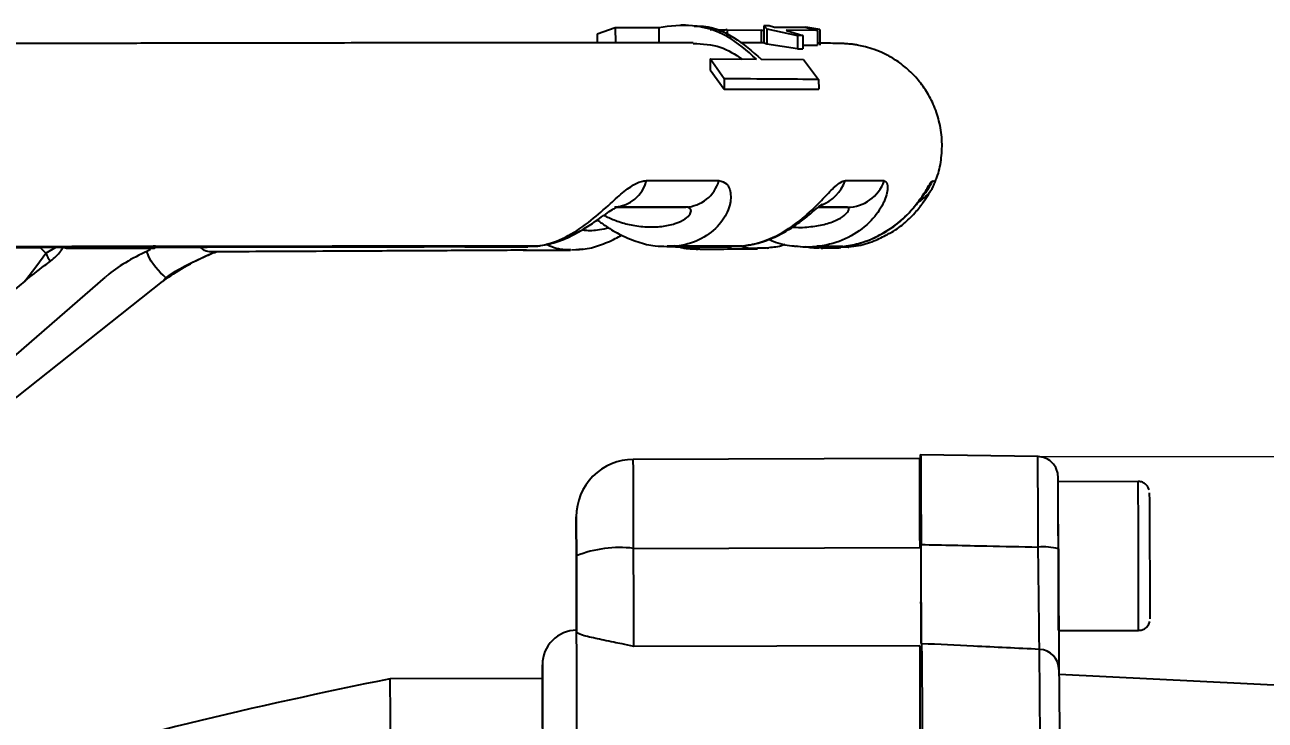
# Model space of a CAD drawing. Header units: millimetres. Extents: x 2301 to 4250, y 838 to 2217.
# Drawn here: x 3674.9 to 3783.2, y 2033.2 to 2093.9 of the extents above; entities that cross this region are included whole.
import ezdxf

# ---------------------------------------------------------------- set-up
doc = ezdxf.new("R2010")
doc.units = ezdxf.units.MM
doc.layers.add('标注', color=3, linetype='Continuous', lineweight=13)
doc.styles.add('SLDTEXTSTYLE1', font='txt.shx', dxfattribs={"width": 0.7, "bigfont": 'gbcbig.shx'})
doc.dimstyles.new('SLDDIMSTYLE12$0', dxfattribs={"dimtxt": 12, "dimasz": 10, "dimexe": 0, "dimexo": 0.0625, "dimgap": 0.875, "dimtad": 1, "dimdec": 1, "dimlfac": 1.8, "dimrnd": 1e-09, "dimzin": 12, "dimdsep": 46, "dimtxsty": 'SLDTEXTSTYLE1', "dimcen": 0.09, "dimdle": 8.16, "dimclrd": 3, "dimclre": 3, "dimadec": 0, "dimazin": 3, "dimtfac": 1, "dimtdec": 1, "dimtofl": 0, "dimtmove": 0, "dimatfit": 3, "dimfxl": 0, "dimfrac": 2, "dimtolj": 1, "dimlwd": 5, "dimlwe": 5, "dimarcsym": 0})

# ---------------------------------------------------------------- blocks, each defined once
blk = doc.blocks.new('*D60')
at = {"layer": 'Defpoints', "color": 0, "transparency": 16777216}
for p in [(3763.37, 2056.24), (3753.74, 1828.21), (3955.17, 1828.21)]:
    blk.add_point(p, dxfattribs=at)
at = {"layer": '标注', "color": 3, "lineweight": 5, "transparency": 16777216}
blk.add_line((3763.43, 2056.24), (3955.17, 2056.24), dxfattribs=at)
at = {"layer": '标注', "color": 3, "linetype": 'Continuous', "lineweight": 5, "transparency": 16777216}
for p, q in [((3955.17, 2046.24), (3955.17, 1838.21)), ((3753.81, 1828.21), (3955.17, 1828.21))]:
    blk.add_line(p, q, dxfattribs=at)
at = {"layer": '标注', "color": 3, "transparency": 16777216}
for points in [[(3953.51, 2046.24), (3956.84, 2046.24), (3955.17, 2056.24)], [(3953.51, 1838.21), (3956.84, 1838.21), (3955.17, 1828.21)]]:
    blk.add_solid(points, dxfattribs=at)
at = {"layer": '标注', "color": 0, "transparency": 16777216, "insert": (3949.3, 1942.22), "char_height": 10, "attachment_point": 5, "rotation": 90, "style": 'SLDTEXTSTYLE1'}
blk.add_mtext('\\A1;230', dxfattribs=at)

msp = doc.modelspace()

# ---------------------------------------------------------------- linework, layer by layer
at = {"color": 7, "linetype": 'Continuous', "lineweight": 25}
for p, q in [((3726.456, 2093.681), (3724.86, 2093.111)), ((3724.86, 2093.111), (3724.862, 2092.364)), ((3730.262, 2093.682), (3726.456, 2093.681)), ((3726.456, 2093.681), (3726.461, 2092.364)), ((3730.262, 2093.682), (3730.266, 2092.363)), ((3734.756, 2093.503), (3736.215, 2093.516)), ((3736.215, 2093.516), (3735.458, 2093.269)), ((3736.215, 2093.516), (3736.216, 2093.016)), ((3739.202, 2093.473), (3736.215, 2093.452)), ((3739.202, 2093.473), (3739.206, 2092.351)), ((3739.427, 2093.396), (3739.202, 2093.473)), ((3739.425, 2093.846), (3739.683, 2093.573)), ((3739.887, 2093.844), (3739.425, 2093.846)), ((3739.425, 2093.846), (3739.43, 2092.348)), ((3739.683, 2093.573), (3742.378, 2093.002)), ((3739.683, 2093.573), (3739.687, 2092.246)), ((3740.356, 2093.705), (3739.887, 2093.844)), ((3743.126, 2093.69), (3740.356, 2093.705)), ((3744.131, 2093.442), (3741.379, 2093.46)), ((3741.379, 2093.46), (3741.412, 2093.45)), ((3741.412, 2093.45), (3742.844, 2093)), ((3742.844, 2093), (3742.378, 2093.002)), ((3742.378, 2093.002), (3742.382, 2091.832)), ((3742.844, 2093), (3742.847, 2091.831)), ((3744.326, 2093.536), (3743.107, 2093.732)), ((3743.126, 2093.69), (3744.131, 2093.442)), ((3744.131, 2093.442), (3744.135, 2092.16)), ((3744.326, 2093.536), (3744.33, 2092.172)), ((3739.687, 2092.246), (3739.458, 2092.337)), ((3742.382, 2091.832), (3739.687, 2092.246)), ((3742.846, 2092.166), (3744.135, 2092.16)), ((3735.975, 2089.218), (3734.73, 2090.953)), ((3734.73, 2090.953), (3738.791, 2090.935)), ((3734.73, 2090.953), (3734.733, 2089.998)), ((3739.195, 2090.933), (3742.907, 2090.914)), ((3742.382, 2091.832), (3742.847, 2091.831)), ((3742.907, 2090.914), (3744.223, 2089.162)), ((3734.733, 2089.998), (3735.978, 2088.329)), ((3735.975, 2089.218), (3735.978, 2088.329)), ((3744.223, 2089.162), (3744.225, 2088.32)), ((3726.619, 2077.997), (3732.607, 2078.021)), ((3744.161, 2077.989), (3746.731, 2077.999)), ((3676.707, 2073.987), (3676.139, 2074.542)), ((3676.707, 2073.987), (3677.629, 2074.537)), ((3678.612, 2074.418), (3678.624, 2074.536)), ((3686.057, 2074.597), (3679.469, 2074.585)), ((3679.469, 2074.585), (3679.48, 2074.46)), ((3685.845, 2074.477), (3686.057, 2074.597)), ((3686.397, 2074.553), (3686.191, 2074.435)), ((3719.272, 2074.602), (3719.544, 2074.604)), ((3719.544, 2074.604), (3719.871, 2074.641)), ((3719.871, 2074.641), (3719.626, 2074.614)), ((3731.796, 2074.608), (3730.995, 2074.602)), ((3731.647, 2074.642), (3731.796, 2074.608)), ((3731.873, 2074.617), (3731.647, 2074.642)), ((3731.796, 2074.608), (3737.471, 2074.603)), ((3737.552, 2074.612), (3731.873, 2074.617)), ((3737.471, 2074.603), (3737.678, 2074.635)), ((3739.719, 2074.465), (3740.036, 2074.505)), ((3743.03, 2074.574), (3743.343, 2074.539)), ((3744.058, 2074.614), (3744.092, 2074.583)), ((3744.17, 2074.592), (3744.058, 2074.614)), ((3746.778, 2074.522), (3746.16, 2074.517)), ((3746.244, 2074.564), (3746.274, 2074.574)), ((3746.854, 2074.553), (3746.778, 2074.522)), ((3746.796, 2074.529), (3746.857, 2074.53)), ((3746.857, 2074.53), (3746.854, 2074.553)), ((3678.612, 2074.418), (3686.191, 2074.435)), ((3679.48, 2074.46), (3685.845, 2074.477)), ((3691.415, 2074.019), (3691.626, 2074.137)), ((3691.473, 2074.11), (3691.415, 2074.019)), ((3722.615, 2074.295), (3723.374, 2074.336)), ((3723.013, 2074.316), (3723.338, 2074.318)), ((3723.565, 2074.347), (3723.254, 2074.308)), ((3723.338, 2074.318), (3723.565, 2074.347)), ((3739.668, 2074.428), (3738.88, 2074.423)), ((3739.858, 2074.461), (3739.668, 2074.428)), ((3739.75, 2074.437), (3739.858, 2074.461)), ((3659.901, 2052.832), (3681.906, 2071.909)), ((3662.994, 2052.588), (3686.901, 2071.517)), ((3682.184, 2072.153), (3681.906, 2071.909)), ((3686.901, 2071.517), (3687.174, 2071.853)), ((3686.902, 2071.517), (3687.199, 2071.756)), ((3763.367, 2056.238), (3753.135, 2056.385)), ((3753.026, 2056.062), (3728.026, 2055.984)), ((3772.142, 2054.054), (3765.142, 2054.032)), ((3773.095, 2053.339), (3773.021, 2053.536)), ((3753.153, 2051.494), (3753.041, 2051.494)), ((3728.051, 2048.219), (3753.051, 2048.298)), ((3753.066, 2043.494), (3753.178, 2043.494)), ((3765.183, 2041.032), (3772.183, 2041.054)), ((3753.078, 2039.719), (3728.078, 2039.64)), ((3753.187, 2039.589), (3753.082, 2039.621)), ((3720.086, 2036.863), (3706.792, 2036.822)), ((3916.474, 2029.744), (3765.228, 2037.193))]:
    msp.add_line(p, q, dxfattribs=at)
at = {"color": 7, "linetype": 'Continuous', "lineweight": 25, "flags": 128}
for points in [[(3729.177, 2080.326), (3730.015, 2080.326), (3730.839, 2080.327), (3731.65, 2080.327), (3732.449, 2080.327), (3733.234, 2080.327), (3734.006, 2080.327), (3734.764, 2080.327), (3735.51, 2080.327)], [(3732.607, 2078.021), (3731.878, 2078.022), (3731.136, 2078.022), (3730.381, 2078.022), (3729.613, 2078.022), (3728.833, 2078.022), (3728.039, 2078.022), (3727.233, 2078.021), (3726.414, 2078.021)], [(3674.855, 2071.551), (3675.892, 2072.915), (3676.707, 2073.987)], [(3753.137, 2051.494), (3753.135, 2052.037), (3753.133, 2053.512), (3753.131, 2054.729), (3753.131, 2055.637), (3753.132, 2056.197), (3753.135, 2056.385), (3753.139, 2056.192), (3753.144, 2055.628), (3753.149, 2054.716), (3753.155, 2053.495), (3753.162, 2052.017), (3753.168, 2050.346), (3753.175, 2048.554)], [(3728.051, 2048.219), (3728.045, 2050.004), (3728.04, 2051.665), (3728.035, 2053.131), (3728.031, 2054.341), (3728.029, 2055.243), (3728.027, 2055.798), (3728.026, 2055.984)], [(3765.167, 2043.532), (3765.169, 2043.086), (3765.174, 2042.113), (3765.178, 2041.431), (3765.182, 2041.078), (3765.184, 2041.074), (3765.186, 2041.417), (3765.186, 2042.09), (3765.185, 2043.057), (3765.183, 2044.264), (3765.179, 2045.648), (3765.175, 2047.134), (3765.17, 2048.641), (3765.165, 2050.088), (3765.16, 2051.397), (3765.154, 2052.498), (3765.15, 2053.331), (3765.148, 2053.592)], [(3753.176, 2043.244), (3753.178, 2043.431), (3753.178, 2043.98), (3753.177, 2044.84), (3753.175, 2045.936), (3753.171, 2047.171), (3753.167, 2048.435), (3753.163, 2049.614), (3753.158, 2050.606), (3753.154, 2051.321), (3753.151, 2051.696), (3753.149, 2051.698), (3753.148, 2051.494)], [(3728.078, 2039.64), (3728.077, 2040.034), (3728.075, 2040.666), (3728.072, 2041.521), (3728.068, 2042.577), (3728.065, 2043.808), (3728.06, 2045.182), (3728.056, 2046.665), (3728.051, 2048.219)], [(3753.173, 2043.494), (3753.174, 2043.435), (3753.176, 2043.244)], [(3723.074, 2040.87), (3723.074, 2040.959), (3723.073, 2041.022), (3723.073, 2041.058), (3723.073, 2041.068)], [(3723.101, 2032.326), (3723.094, 2034.603), (3723.087, 2036.547), (3723.082, 2038.151), (3723.078, 2039.409), (3723.076, 2040.316), (3723.074, 2040.87)], [(3753.216, 2039.892), (3753.23, 2038.66), (3753.245, 2037.067), (3753.261, 2035.12), (3753.278, 2032.826), (3753.296, 2030.193), (3753.314, 2027.231), (3753.333, 2023.951), (3753.353, 2020.367), (3753.373, 2016.49), (3753.394, 2012.336), (3753.415, 2007.92), (3753.436, 2003.259), (3753.457, 1998.37), (3753.479, 1993.271), (3753.501, 1987.983), (3753.522, 1982.523), (3753.544, 1976.914), (3753.565, 1971.176), (3753.586, 1965.33), (3753.607, 1959.399)], [(3763.901, 1959.31), (3763.88, 1965.212), (3763.859, 1971.029), (3763.838, 1976.74), (3763.816, 1982.321), (3763.795, 1987.754), (3763.773, 1993.017), (3763.752, 1998.09), (3763.73, 2002.955), (3763.709, 2007.593), (3763.688, 2011.987), (3763.668, 2016.12), (3763.648, 2019.978), (3763.628, 2023.544), (3763.609, 2026.807), (3763.591, 2029.753), (3763.573, 2032.372), (3763.557, 2034.654), (3763.541, 2036.591), (3763.526, 2038.174), (3763.512, 2039.398)], [(3706.809, 2031.557), (3706.803, 2033.295), (3706.799, 2034.691), (3706.795, 2035.741), (3706.793, 2036.438), (3706.792, 2036.783), (3706.792, 2036.822)], [(3720.1, 2032.528), (3720.095, 2034.09), (3720.091, 2035.308), (3720.089, 2036.178), (3720.087, 2036.697), (3720.086, 2036.863)], [(3765.222, 2037.633), (3765.236, 2036.431), (3765.251, 2034.877), (3765.267, 2032.976), (3765.283, 2030.736), (3765.3, 2028.165), (3765.318, 2025.272), (3765.337, 2022.069), (3765.356, 2018.568), (3765.376, 2014.781), (3765.396, 2010.723), (3765.416, 2006.409), (3765.437, 2001.856), (3765.458, 1997.08), (3765.479, 1992.099), (3765.501, 1986.933), (3765.522, 1981.6), (3765.543, 1976.12), (3765.564, 1970.514), (3765.584, 1964.803), (3765.605, 1959.009)]]:
    msp.add_lwpolyline(points, dxfattribs=at)
at = {"color": 7, "linetype": 'Continuous', "lineweight": 25}
for centre, radius, start, end in [((3726.222, 2081.06), 3.045, 273.61426, 346.05263), ((3732.463, 2081.183), 3.165, 272.60164, 344.30287), ((3743.258, 2081.447), 3.463, 290.28626, 340.90491), ((3742.442, 310.962), 1769.357, 89.756818, 89.867599), ((3746.689, 2081.46), 3.462, 270.69377, 340.47257), ((3750.796, 2081.52), 3.562, 318.96421, 339.37274), ((3754.202, 2078.899), 1.369, 80.42439, 93.03813), ((3739.796, 455.74), 1622.274, 89.75509, 89.842169), ((3678.672, 2074.673), 2.081, 199.23424, 221.42629), ((3685.563, 2071.391), 1.676, 12.57601, 16.01971), ((2816.908, 2047.523), 946.499, 0.048893, 0.527554), ((3728.042, 2050.984), 5, 90.18036, 180.18036), ((2389.079, 2043.208), 1383.105, 359.910754, 0.449286), ((1657.172, 2041.894), 2108.01, 0.170586, 0.315836), ((2480.882, 2043.493), 1292.299, 359.936319, 0.424018), ((2894.068, 2044.795), 871.108, 359.916926, 0.443114), ((3726.853, 2037.936), 10.353, 83.35892, 111.53776), ((3763.856, 2043.479), 4.873, 74.3176, 95.28582), ((3723.083, 2038.068), 3, 90.18036, 180.18036), ((3763.438, 2037.616), 1.784, 0.56874, 87.64469), ((3787.883, 1628.042), 416.745, 101.22027, 111.15509)]:
    msp.add_arc(centre, radius, start, end, dxfattribs=at)
for points, knots in [([(3738.791, 2090.935), (3737.974, 2091.663), (3736.34, 2093.117), (3733.271, 2094.068), (3731.245, 2093.808), (3730.262, 2093.682)], [0, 0, 0, 0, 0.3398767, 0.6797801, 1, 1, 1, 1]), ([(3732.598, 2093.909), (3732.519, 2093.909), (3732.402, 2093.909), (3732.265, 2093.909), (3732.22, 2093.909)], [0, 0, 0, 0, 0.6751357, 1, 1, 1, 1]), ([(3733.352, 2093.807), (3733.495, 2093.817), (3734.686, 2093.895), (3736.844, 2092.996), (3738.427, 2091.607), (3739.195, 2090.933)], [0, 0, 0, 0, 0.0656886, 0.5467379, 1, 1, 1, 1]), ([(3733.27, 2092.361), (3732.639, 2092.361), (3731.077, 2092.363), (3728.26, 2092.364), (3724.869, 2092.364), (3721.2, 2092.363), (3717.273, 2092.361), (3713.094, 2092.358), (3708.673, 2092.353), (3704.019, 2092.348), (3699.143, 2092.341), (3694.055, 2092.334), (3688.766, 2092.325), (3683.289, 2092.315), (3677.635, 2092.304), (3671.817, 2092.292), (3665.847, 2092.279), (3659.739, 2092.265), (3653.506, 2092.25), (3647.163, 2092.234), (3640.723, 2092.217), (3634.2, 2092.2), (3627.609, 2092.182), (3620.964, 2092.162), (3614.28, 2092.143), (3607.572, 2092.122), (3600.855, 2092.101), (3594.144, 2092.08), (3587.453, 2092.057), (3580.797, 2092.035), (3574.191, 2092.012), (3567.649, 2091.988), (3561.187, 2091.964), (3554.818, 2091.94), (3548.556, 2091.916), (3542.415, 2091.892), (3536.41, 2091.867), (3530.552, 2091.842), (3524.856, 2091.818), (3519.333, 2091.793), (3513.996, 2091.769), (3508.857, 2091.744), (3503.926, 2091.72), (3499.216, 2091.696), (3494.735, 2091.673), (3490.495, 2091.65), (3486.504, 2091.627), (3482.772, 2091.605), (3479.305, 2091.583), (3476.113, 2091.562), (3473.201, 2091.541), (3470.575, 2091.521), (3468.242, 2091.502), (3466.205, 2091.484), (3464.468, 2091.466), (3463.03, 2091.449), (3461.893, 2091.432), (3461.02, 2091.415), (3460.587, 2091.404), (3460.164, 2091.382), (3459.828, 2091.355), (3459.408, 2091.304), (3458.89, 2091.216), (3458.176, 2091.044), (3457.291, 2090.74), (3456.285, 2090.257), (3455.236, 2089.566), (3454.215, 2088.654), (3453.29, 2087.514), (3452.539, 2086.177), (3452.019, 2084.697), (3451.758, 2083.085), (3451.799, 2081.439), (3452.141, 2079.856), (3452.714, 2078.451), (3453.462, 2077.237), (3454.334, 2076.217), (3455.279, 2075.39), (3456.25, 2074.751), (3457.191, 2074.288), (3458.037, 2073.982), (3458.743, 2073.799), (3459.271, 2073.7), (3459.567, 2073.659), (3459.664, 2073.649), (3459.683, 2073.647)], [0, 0, 0, 0, 0.0110684, 0.0273711, 0.0436679, 0.0599607, 0.0762506, 0.0925385, 0.1088249, 0.12511, 0.1413943, 0.1576779, 0.1739609, 0.1902435, 0.2065257, 0.2228075, 0.2390892, 0.2553706, 0.2716519, 0.287933, 0.304214, 0.320495, 0.3367758, 0.3530566, 0.3693373, 0.3856181, 0.4018988, 0.4181795, 0.4344602, 0.4507409, 0.4670217, 0.4833025, 0.4995834, 0.5158643, 0.5321454, 0.5484266, 0.5647079, 0.5809894, 0.5972711, 0.613553, 0.6298353, 0.6461179, 0.662401, 0.6786847, 0.694969, 0.7112543, 0.7275406, 0.7438285, 0.7601184, 0.7764109, 0.7927073, 0.8090091, 0.8253193, 0.8416426, 0.8579882, 0.874375, 0.8908477, 0.9075372, 0.9250134, 0.9304388, 0.9336287, 0.9354293, 0.9371416, 0.9389823, 0.9413668, 0.9441481, 0.9471667, 0.9505105, 0.9540906, 0.9578127, 0.9616135, 0.9654544, 0.9696284, 0.9735231, 0.9771757, 0.9806185, 0.9838633, 0.9869091, 0.9897422, 0.9923293, 0.9945963, 0.9964557, 0.998026, 0.9996193, 1, 1, 1, 1]), ([(3733.264, 2092.306), (3734.071, 2092.272), (3735.604, 2092.209), (3736.918, 2091.348), (3737.54, 2090.941)], [0, 0, 0, 0, 0.52676, 1, 1, 1, 1]), ([(3739.459, 2092.35), (3739.308, 2092.35), (3738.701, 2092.352), (3737.952, 2092.354), (3737.388, 2092.355)], [0, 0, 0, 0, 0.2477954, 1, 1, 1, 1]), ([(3746.772, 2092.268), (3746.65, 2092.276), (3746.404, 2092.293), (3746.153, 2092.3), (3745.75, 2092.311), (3745.138, 2092.32), (3744.452, 2092.326), (3744.134, 2092.328)], [0, 0, 0, 0, 0.095523, 0.192934, 0.3993126, 0.7212411, 1, 1, 1, 1]), ([(3754.394, 2080.228), (3754.449, 2080.35), (3754.72, 2080.952), (3754.948, 2082.134), (3755.049, 2083.741), (3754.836, 2085.335), (3754.361, 2086.821), (3753.685, 2088.123), (3752.863, 2089.23), (3751.945, 2090.143), (3750.979, 2090.866), (3750.017, 2091.406), (3749.12, 2091.78), (3748.348, 2092.013), (3747.736, 2092.145), (3747.286, 2092.216), (3746.971, 2092.251), (3746.84, 2092.262), (3746.772, 2092.268)], [0, 0, 0, 0, 0.0224033, 0.1107529, 0.1996642, 0.2922655, 0.3789402, 0.4605091, 0.5374297, 0.6098026, 0.6774495, 0.7398445, 0.7957765, 0.8429996, 0.8814778, 0.9170424, 0.9568281, 1, 1, 1, 1]), ([(3744.223, 2089.162), (3743.005, 2089.171), (3740.565, 2089.189), (3737.507, 2089.209), (3735.975, 2089.218)], [0, 0, 0, 0, 0.4988716, 1, 1, 1, 1]), ([(3735.978, 2088.329), (3737.326, 2088.329), (3740.027, 2088.327), (3742.631, 2088.323), (3743.952, 2088.321), (3744.225, 2088.32)], [0, 0, 0, 0, 0.4414628, 0.8844871, 1, 1, 1, 1]), ([(3719.626, 2074.614), (3719.847, 2074.649), (3720.748, 2074.795), (3722.366, 2075.44), (3724.301, 2076.767), (3725.914, 2078.221), (3727.04, 2079.244), (3727.942, 2079.921), (3728.609, 2080.275), (3729.033, 2080.313), (3729.177, 2080.326)], [0, 0, 0, 0, 0.0622967, 0.2544254, 0.4482378, 0.6229599, 0.7582503, 0.8249276, 0.9404672, 1, 1, 1, 1]), ([(3735.51, 2080.327), (3735.755, 2080.27), (3736.09, 2080.192), (3736.488, 2079.606), (3736.587, 2078.974), (3736.423, 2077.938), (3735.906, 2076.767), (3734.504, 2075.441), (3733.012, 2074.799), (3732.093, 2074.652), (3731.873, 2074.617)], [0, 0, 0, 0, 0.1281763, 0.1753176, 0.3410351, 0.3773525, 0.5525415, 0.7468717, 0.9395136, 1, 1, 1, 1]), ([(3737.552, 2074.612), (3737.79, 2074.647), (3738.798, 2074.794), (3740.569, 2075.434), (3742.588, 2076.76), (3744.119, 2078.213), (3745.06, 2079.235), (3745.739, 2079.911), (3746.193, 2080.264), (3746.445, 2080.302), (3746.53, 2080.314)], [0, 0, 0, 0, 0.0596207, 0.2522975, 0.446663, 0.6218836, 0.7575601, 0.8244278, 0.9402973, 1, 1, 1, 1]), ([(3749.952, 2080.303), (3750.062, 2080.246), (3750.213, 2080.167), (3750.269, 2079.58), (3750.137, 2078.948), (3749.667, 2077.911), (3748.857, 2076.739), (3747.127, 2075.412), (3745.424, 2074.773), (3744.407, 2074.626), (3744.17, 2074.592)], [0, 0, 0, 0, 0.128421, 0.1756524, 0.3416863, 0.3780729, 0.5535965, 0.748298, 0.9413079, 1, 1, 1, 1]), ([(3746.323, 2074.573), (3746.567, 2074.607), (3747.618, 2074.754), (3749.427, 2075.391), (3751.391, 2076.717), (3752.734, 2078.169), (3753.426, 2079.19), (3753.837, 2079.864), (3754.046, 2080.216), (3754.109, 2080.253), (3754.13, 2080.266)], [0, 0, 0, 0, 0.0583818, 0.2513124, 0.4459339, 0.6213853, 0.7572406, 0.8241965, 0.9402186, 1, 1, 1, 1]), ([(3752.936, 2078.473), (3753.008, 2078.512), (3753.296, 2078.667), (3753.763, 2079.115), (3754.204, 2079.67), (3754.343, 2080.093), (3754.389, 2080.233)], [0, 0, 0, 0, 0.1098117, 0.4367008, 0.8138713, 1, 1, 1, 1]), ([(3749.923, 2075.808), (3750.119, 2075.914), (3750.743, 2076.253), (3751.603, 2076.977), (3752.457, 2077.847), (3753.019, 2078.563), (3753.346, 2079.026), (3753.476, 2079.211), (3753.465, 2079.197), (3753.462, 2079.193)], [0, 0, 0, 0, 0.1031835, 0.327259, 0.5349571, 0.7272753, 0.8633776, 0.9681747, 1, 1, 1, 1]), ([(3750.369, 2075.714), (3750.453, 2075.755), (3750.977, 2076.014), (3751.793, 2076.672), (3752.735, 2077.591), (3753.407, 2078.459), (3753.81, 2079.101), (3753.929, 2079.317), (3753.962, 2079.377)], [0, 0, 0, 0, 0.0444842, 0.2809703, 0.513973, 0.7245857, 0.9224641, 1, 1, 1, 1]), ([(3719.765, 2074.631), (3720.204, 2074.705), (3721.114, 2074.86), (3722.446, 2075.395), (3723.712, 2076.092), (3724.771, 2076.809), (3725.608, 2077.411), (3726.179, 2077.795), (3726.547, 2078.009), (3726.673, 2078.052), (3726.643, 2078.045), (3726.637, 2078.044)], [0, 0, 0, 0, 0.1546631, 0.3201764, 0.4853736, 0.6359501, 0.7419072, 0.8393548, 0.9077958, 0.9795367, 1, 1, 1, 1]), ([(3725.461, 2077.302), (3725.524, 2077.27), (3725.88, 2077.088), (3726.701, 2076.746), (3727.888, 2076.417), (3729.204, 2076.257), (3730.502, 2076.299), (3731.66, 2076.535), (3732.547, 2076.924), (3733.034, 2077.386), (3733.094, 2077.706), (3732.987, 2077.925), (3732.815, 2078.014), (3732.64, 2078.02), (3732.607, 2078.021)], [0, 0, 0, 0, 0.0193919, 0.1098729, 0.2227186, 0.3520096, 0.4829803, 0.6051243, 0.717075, 0.8072624, 0.8781643, 0.9075764, 0.9824053, 1, 1, 1, 1]), ([(3737.596, 2074.63), (3738.046, 2074.697), (3739.001, 2074.84), (3740.394, 2075.37), (3741.709, 2076.081), (3742.815, 2076.865), (3743.674, 2077.575), (3744.206, 2078.034), (3744.501, 2078.265), (3744.515, 2078.274), (3744.521, 2078.278)], [0, 0, 0, 0, 0.1518535, 0.3217939, 0.4888299, 0.6436787, 0.7766944, 0.8856962, 0.9561426, 1, 1, 1, 1]), ([(3741.95, 2076.283), (3741.993, 2076.277), (3742.531, 2076.212), (3743.524, 2076.288), (3744.843, 2076.506), (3745.908, 2076.899), (3746.596, 2077.361), (3746.829, 2077.681), (3746.889, 2077.901), (3746.837, 2077.991), (3746.748, 2077.997), (3746.731, 2077.999)], [0, 0, 0, 0, 0.0173765, 0.2159827, 0.4012039, 0.5709679, 0.7077298, 0.8152466, 0.8598474, 0.9733192, 1, 1, 1, 1]), ([(3724.877, 2076.89), (3725.133, 2076.704), (3725.777, 2076.239), (3726.973, 2075.536), (3728.407, 2074.945), (3729.773, 2074.605), (3730.614, 2074.595), (3730.957, 2074.591)], [0, 0, 0, 0, 0.1454076, 0.3649113, 0.6112803, 0.8414821, 1, 1, 1, 1]), ([(3723.565, 2076.039), (3723.635, 2076.028), (3724.103, 2075.954), (3724.888, 2075.997), (3725.612, 2076.149), (3725.887, 2076.206)], [0, 0, 0, 0, 0.0979895, 0.6563286, 1, 1, 1, 1]), ([(3746.323, 2074.589), (3746.785, 2074.658), (3747.768, 2074.804), (3748.991, 2075.247), (3749.677, 2075.66), (3749.923, 2075.808)], [0, 0, 0, 0, 0.36357638, 0.7722098, 1, 1, 1, 1]), ([(3746.853, 2074.566), (3747.141, 2074.593), (3747.959, 2074.671), (3749.166, 2075.058), (3749.997, 2075.511), (3750.369, 2075.714)], [0, 0, 0, 0, 0.23062256, 0.65492981, 1, 1, 1, 1]), ([(3665.716, 2074.48), (3667.838, 2074.485), (3672.086, 2074.495), (3676.165, 2074.503), (3678.207, 2074.508)], [0, 0, 0, 0, 0.499379, 1, 1, 1, 1]), ([(3678.224, 2074.508), (3676.186, 2074.504), (3672.104, 2074.495), (3667.852, 2074.486), (3665.724, 2074.481)], [0, 0, 0, 0, 0.4993771, 1, 1, 1, 1]), ([(3678.759, 2074.548), (3676.644, 2074.543), (3672.408, 2074.533), (3667.989, 2074.523), (3665.777, 2074.517)], [0, 0, 0, 0, 0.4993344, 1, 1, 1, 1]), ([(3665.791, 2074.506), (3667.972, 2074.511), (3672.338, 2074.522), (3676.527, 2074.531), (3678.624, 2074.536)], [0, 0, 0, 0, 0.4993488, 1, 1, 1, 1]), ([(3677.112, 2073.296), (3677.442, 2073.588), (3677.907, 2074), (3678.14, 2074.394), (3678.207, 2074.508)], [0, 0, 0, 0, 0.7104184, 1, 1, 1, 1]), ([(3678.624, 2074.536), (3678.535, 2074.529), (3678.392, 2074.517), (3678.271, 2074.511), (3678.224, 2074.508)], [0, 0, 0, 0, 0.6152189, 1, 1, 1, 1]), ([(3678.224, 2074.508), (3678.351, 2074.476), (3678.478, 2074.443), (3678.611, 2074.418), (3678.612, 2074.418)], [0, 0, 0, 0, 0.9958126, 1, 1, 1, 1]), ([(3679.469, 2074.585), (3679.389, 2074.584), (3679.228, 2074.582), (3678.973, 2074.565), (3678.823, 2074.553), (3678.759, 2074.548)], [0, 0, 0, 0, 0.3631012, 0.7286878, 1, 1, 1, 1]), ([(3678.759, 2074.548), (3678.858, 2074.526), (3679.108, 2074.472), (3679.34, 2074.464), (3679.48, 2074.46)], [0, 0, 0, 0, 0.3958954, 1, 1, 1, 1]), ([(3685.845, 2074.477), (3685.963, 2074.482), (3686.168, 2074.49), (3686.33, 2074.542), (3686.4, 2074.564)], [0, 0, 0, 0, 0.5731343, 1, 1, 1, 1]), ([(3686.4, 2074.564), (3686.398, 2074.565), (3686.39, 2074.573), (3686.336, 2074.587), (3686.205, 2074.597), (3686.098, 2074.597), (3686.057, 2074.597)], [0, 0, 0, 0, 0.0879745, 0.4367096, 0.7861811, 1, 1, 1, 1]), ([(3686.26, 2074.524), (3687.332, 2074.526), (3690.813, 2074.533), (3696.489, 2074.543), (3703.073, 2074.553), (3708.802, 2074.561), (3712.132, 2074.565), (3713.568, 2074.566)], [0, 0, 0, 0, 0.1060467, 0.3446078, 0.5841048, 0.8206023, 1, 1, 1, 1]), ([(3713.501, 2074.566), (3712.159, 2074.565), (3708.989, 2074.561), (3703.516, 2074.554), (3697.166, 2074.544), (3691.365, 2074.534), (3687.647, 2074.527), (3686.268, 2074.525)], [0, 0, 0, 0, 0.1682541, 0.3975565, 0.6302285, 0.8629006, 1, 1, 1, 1]), ([(3686.397, 2074.553), (3688.492, 2074.557), (3692.689, 2074.565), (3699.697, 2074.578), (3707.305, 2074.59), (3714.208, 2074.599), (3718.073, 2074.602), (3719.544, 2074.604)], [0, 0, 0, 0, 0.1665134, 0.3335205, 0.5873875, 0.8430166, 1, 1, 1, 1]), ([(3719.626, 2074.614), (3716.79, 2074.611), (3711.092, 2074.606), (3702.288, 2074.593), (3694.016, 2074.579), (3688.942, 2074.569), (3686.4, 2074.564)], [0, 0, 0, 0, 0.2970422, 0.5969281, 0.7980268, 1, 1, 1, 1]), ([(3691.459, 2074.109), (3691.042, 2074.093), (3690.6, 2074.075), (3690.236, 2074.508), (3690.216, 2074.532)], [0, 0, 0, 0, 0.9445287, 1, 1, 1, 1]), ([(3713.303, 2074.558), (3714.486, 2074.559), (3716.401, 2074.561), (3718.147, 2074.561), (3718.814, 2074.562)], [0, 0, 0, 0, 0.6180929, 1, 1, 1, 1]), ([(3719.272, 2074.602), (3719.402, 2074.594), (3719.553, 2074.585), (3719.701, 2074.617), (3719.721, 2074.622)], [0, 0, 0, 0, 0.8672427, 1, 1, 1, 1]), ([(3722.55, 2074.306), (3722.324, 2074.296), (3721.539, 2074.263), (3720.856, 2074.551), (3720.37, 2074.756)], [0, 0, 0, 0, 0.2881067, 1, 1, 1, 1]), ([(3723.449, 2074.34), (3723.514, 2074.343), (3724.063, 2074.367), (3725.082, 2074.676), (3726.204, 2075.102), (3726.816, 2075.466), (3726.995, 2075.572)], [0, 0, 0, 0, 0.0523402, 0.4483993, 0.8389377, 1, 1, 1, 1]), ([(3730.996, 2074.563), (3731.958, 2074.562), (3733.887, 2074.56), (3735.716, 2074.558), (3736.532, 2074.556), (3736.593, 2074.556)], [0, 0, 0, 0, 0.47930773, 0.96076317, 1, 1, 1, 1]), ([(3731.989, 2074.562), (3732.088, 2074.533), (3732.646, 2074.372), (3733.219, 2074.36), (3733.69, 2074.35)], [0, 0, 0, 0, 0.178972, 1, 1, 1, 1]), ([(3732.324, 2074.562), (3732.572, 2074.485), (3733.077, 2074.328), (3733.574, 2074.363), (3733.828, 2074.382)], [0, 0, 0, 0, 0.4902569, 1, 1, 1, 1]), ([(3737.327, 2074.594), (3737.353, 2074.593), (3737.424, 2074.591), (3737.495, 2074.608), (3737.54, 2074.619)], [0, 0, 0, 0, 0.36429344, 1, 1, 1, 1]), ([(3738.88, 2074.423), (3738.604, 2074.403), (3738.079, 2074.366), (3737.599, 2074.521), (3737.371, 2074.594)], [0, 0, 0, 0, 0.5251384, 1, 1, 1, 1]), ([(3739.856, 2075.211), (3739.99, 2075.15), (3740.625, 2074.86), (3741.448, 2074.649), (3742.123, 2074.62), (3742.251, 2074.614)], [0, 0, 0, 0, 0.1788001, 0.8449304, 1, 1, 1, 1]), ([(3740.036, 2074.505), (3740.239, 2074.522), (3740.667, 2074.558), (3741.076, 2074.702), (3741.291, 2074.778)], [0, 0, 0, 0, 0.4748567, 1, 1, 1, 1]), ([(3744.092, 2074.583), (3743.535, 2074.518), (3742.92, 2074.446), (3742.315, 2074.595), (3742.258, 2074.609)], [0, 0, 0, 0, 0.9055177, 1, 1, 1, 1]), ([(3743.098, 2074.535), (3743.29, 2074.534), (3743.939, 2074.53), (3744.641, 2074.524), (3745.014, 2074.519), (3745.166, 2074.517)], [0, 0, 0, 0, 0.1985537, 0.6736783, 1, 1, 1, 1]), ([(3743.347, 2074.532), (3743.425, 2074.512), (3743.785, 2074.417), (3744.154, 2074.455), (3744.443, 2074.484)], [0, 0, 0, 0, 0.2163902, 1, 1, 1, 1]), ([(3744.092, 2074.583), (3744.285, 2074.582), (3745.205, 2074.576), (3745.785, 2074.57), (3746.244, 2074.564)], [0, 0, 0, 0, 0.2101504, 1, 1, 1, 1]), ([(3746.323, 2074.573), (3746.074, 2074.576), (3745.531, 2074.583), (3744.648, 2074.589), (3744.17, 2074.592)], [0, 0, 0, 0, 0.458701, 1, 1, 1, 1]), ([(3685.838, 2074.307), (3685.15, 2073.976), (3683.696, 2073.273), (3682.706, 2072.54), (3682.184, 2072.153)], [0, 0, 0, 0, 0.47250817, 1, 1, 1, 1]), ([(3687.174, 2071.853), (3686.573, 2072.415), (3685.941, 2073.006), (3685.533, 2074.087), (3685.513, 2074.141)], [0, 0, 0, 0, 0.9502721, 1, 1, 1, 1]), ([(3687.174, 2071.853), (3687.623, 2072.154), (3688.556, 2072.778), (3690.142, 2073.497), (3691.14, 2073.963), (3691.457, 2074.11)], [0, 0, 0, 0, 0.3877953, 0.80600492, 1, 1, 1, 1]), ([(3687.199, 2071.756), (3687.776, 2072.148), (3688.954, 2072.949), (3690.617, 2073.718), (3691.465, 2074.11)], [0, 0, 0, 0, 0.4901607, 1, 1, 1, 1]), ([(3718.685, 2074.252), (3716.887, 2074.241), (3713.287, 2074.221), (3707.306, 2074.188), (3700.165, 2074.152), (3694.66, 2074.125), (3691.465, 2074.11)], [0, 0, 0, 0, 0.2273243, 0.4550912, 0.6837518, 1, 1, 1, 1]), ([(3718.412, 2074.244), (3719.242, 2074.249), (3720.688, 2074.257), (3721.993, 2074.265), (3722.551, 2074.268)], [0, 0, 0, 0, 0.57339965, 1, 1, 1, 1]), ([(3733.828, 2074.342), (3733.878, 2074.343), (3734.887, 2074.35), (3736.561, 2074.363), (3738.194, 2074.376), (3738.868, 2074.383), (3738.88, 2074.383)], [0, 0, 0, 0, 0.0253147, 0.50790424, 0.99075699, 1, 1, 1, 1]), ([(3744.444, 2074.444), (3744.637, 2074.446), (3745.215, 2074.455), (3745.725, 2074.465), (3746.049, 2074.476), (3746.16, 2074.48)], [0, 0, 0, 0, 0.2490051, 0.7442479, 1, 1, 1, 1]), ([(3674.855, 2071.551), (3675.413, 2072.004), (3676.129, 2072.586), (3676.934, 2073.167), (3677.112, 2073.296)], [0, 0, 0, 0, 0.7792531, 1, 1, 1, 1]), ([(3674.855, 2071.551), (3669.502, 2067.081), (3658.744, 2058.101), (3647.985, 2049.135), (3642.58, 2044.631)], [0, 0, 0, 0, 0.4976728, 1, 1, 1, 1]), ([(3765.15, 2053.511), (3765.15, 2053.531), (3765.148, 2053.839), (3765.145, 2054.192), (3765.143, 2054.404), (3765.141, 2054.491), (3765.139, 2054.541), (3765.134, 2054.602), (3765.116, 2054.767), (3765.051, 2055.037), (3764.873, 2055.421), (3764.543, 2055.819), (3764.024, 2056.154), (3763.607, 2056.208), (3763.397, 2056.234)], [0, 0, 0, 0, 0.0166733, 0.25794, 0.5007533, 0.5437233, 0.5609278, 0.5738977, 0.5910236, 0.6481528, 0.7069012, 0.797085, 0.897562, 1, 1, 1, 1]), ([(3773.021, 2053.536), (3772.975, 2053.608), (3772.865, 2053.777), (3772.599, 2053.962), (3772.333, 2054.062), (3772.178, 2054.044), (3772.141, 2054.04)], [0, 0, 0, 0, 0.2368829, 0.5635181, 0.8968275, 1, 1, 1, 1]), ([(3723.053, 2047.565), (3723.051, 2048.01), (3723.048, 2048.93), (3723.045, 2050.061), (3723.042, 2050.829), (3723.042, 2050.923), (3723.042, 2050.968)], [0, 0, 0, 0, 0.2416654, 0.5, 0.7583346, 1, 1, 1, 1]), ([(3723.042, 2050.968), (3723.042, 2050.921), (3723.042, 2050.823), (3723.045, 2050.051), (3723.048, 2048.916), (3723.051, 2047.996), (3723.053, 2047.551)], [0, 0, 0, 0, 0.2416654, 0.5, 0.7583346, 1, 1, 1, 1]), ([(3753.216, 2039.892), (3753.213, 2040.175), (3753.208, 2040.739), (3753.197, 2042.761), (3753.186, 2045.412), (3753.178, 2047.506), (3753.175, 2048.554)], [0, 0, 0, 0, 0.2500466, 0.4994486, 0.7493959, 1, 1, 1, 1]), ([(3753.175, 2048.554), (3755.085, 2048.512), (3758.495, 2048.437), (3761.906, 2048.363), (3763.407, 2048.331)], [0, 0, 0, 0, 0.56, 1, 1, 1, 1]), ([(3763.512, 2039.398), (3763.509, 2039.689), (3763.503, 2040.269), (3763.479, 2042.362), (3763.446, 2045.107), (3763.42, 2047.256), (3763.407, 2048.331)], [0, 0, 0, 0, 0.2497435, 0.4995348, 0.7496229, 1, 1, 1, 1]), ([(3765.173, 2048.17), (3765.176, 2047.221), (3765.182, 2045.326), (3765.193, 2042.727), (3765.204, 2040.397), (3765.214, 2038.498), (3765.22, 2037.922), (3765.222, 2037.633)], [0, 0, 0, 0, 0.1872716, 0.3736538, 0.5608014, 0.7799695, 1, 1, 1, 1]), ([(3753.156, 2043.494), (3753.157, 2043.294), (3753.159, 2042.202), (3753.16, 2040.806), (3753.158, 2040.226), (3753.157, 2039.936)], [0, 0, 0, 0, 0.1010678, 0.5499297, 1, 1, 1, 1]), ([(3772.18, 2041.069), (3772.223, 2041.065), (3772.381, 2041.05), (3772.625, 2041.144), (3772.859, 2041.305), (3773.013, 2041.486), (3773.103, 2041.658), (3773.145, 2041.778), (3773.155, 2041.833), (3773.156, 2041.838)], [0, 0, 0, 0, 0.0949917, 0.3497825, 0.5539791, 0.7260298, 0.8702758, 0.9861493, 1, 1, 1, 1]), ([(3728.078, 2039.64), (3727.73, 2039.717), (3727.136, 2039.849), (3726.247, 2040.033), (3725.466, 2040.196), (3724.425, 2040.418), (3723.364, 2040.662), (3723.166, 2040.804), (3723.074, 2040.87)], [0, 0, 0, 0, 0.1463774, 0.2506702, 0.3830859, 0.5005108, 0.7689886, 1, 1, 1, 1]), ([(3763.512, 2039.398), (3761.59, 2039.49), (3758.158, 2039.655), (3754.726, 2039.82), (3753.216, 2039.892)], [0, 0, 0, 0, 0.56, 1, 1, 1, 1]), ([(3720.083, 2038.059), (3720.083, 2037.977), (3720.083, 2037.811), (3720.088, 2036.378), (3720.095, 2034.029), (3720.106, 2030.659), (3720.12, 2026.297), (3720.137, 2020.997), (3720.156, 2014.835), (3720.178, 2007.908), (3720.202, 2000.362), (3720.227, 1992.333), (3720.253, 1983.963), (3720.281, 1975.286), (3720.309, 1966.292), (3720.338, 1956.955), (3720.369, 1947.281), (3720.4, 1937.396), (3720.431, 1927.442), (3720.462, 1917.607), (3720.492, 1908.038), (3720.521, 1898.878), (3720.548, 1890.286), (3720.573, 1882.377), (3720.596, 1875.165), (3720.609, 1870.956), (3720.615, 1868.87)], [0, 0, 0, 0, 0.03995482, 0.08064697, 0.12202754, 0.16441326, 0.2070901, 0.25, 0.29290784, 0.33558471, 0.37797245, 0.41935105, 0.4600437, 0.5, 0.53995431, 0.58064697, 0.62202754, 0.66441326, 0.7070901, 0.75, 0.79290784, 0.83558471, 0.87797245, 0.91935105, 0.9600442, 1, 1, 1, 1]), ([(3720.086, 2036.863), (3720.086, 2037.131), (3720.083, 2037.914), (3720.083, 2038.001), (3720.083, 2038.059)], [0, 0, 0, 0, 0.34217927, 1, 1, 1, 1])]:
    msp.add_open_spline(points, degree=3, knots=knots, dxfattribs=at)
for points in [[(3753.026, 2056.062), (3753.026, 2055.952), (3753.027, 2055.73), (3753.033, 2053.982), (3753.041, 2051.446), (3753.047, 2049.347), (3753.051, 2048.298)], [(3723.074, 2040.87), (3723.071, 2041.907), (3723.064, 2043.981), (3723.056, 2046.371), (3723.053, 2047.565)], [(3723.053, 2047.551), (3723.057, 2046.355), (3723.064, 2043.964), (3723.071, 2041.885), (3723.074, 2040.846)], [(3753.331, 1959.376), (3753.32, 1962.677), (3753.3, 1969.277), (3753.269, 1978.847), (3753.24, 1988.049), (3753.213, 1996.769), (3753.187, 2004.921), (3753.164, 2012.42), (3753.142, 2019.187), (3753.124, 2025.151), (3753.107, 2030.256), (3753.094, 2034.425), (3753.084, 2037.705), (3753.08, 2039.048), (3753.078, 2039.719)]]:
    msp.add_open_spline(points, degree=3, dxfattribs=at)

# ---------------------------------------------------------------- dimensions: what is measured, and where the dimension line sits
at = {"layer": '标注'}
dim = msp.add_linear_dim(base=(3955.172, 1828.211), p1=(3763.367, 2056.238), p2=(3753.743, 1828.211), angle=90, text='230', dimstyle='SLDDIMSTYLE12$0', override={"dimtxt": 10, "dimtdec": 3, "dimtzin": 0}, dxfattribs=at)
dim.commit()
dim.dimension.update_dxf_attribs({"geometry": '*D60', "text_midpoint": (3949.297, 1942.224)})

doc.saveas('drawing.dxf')
